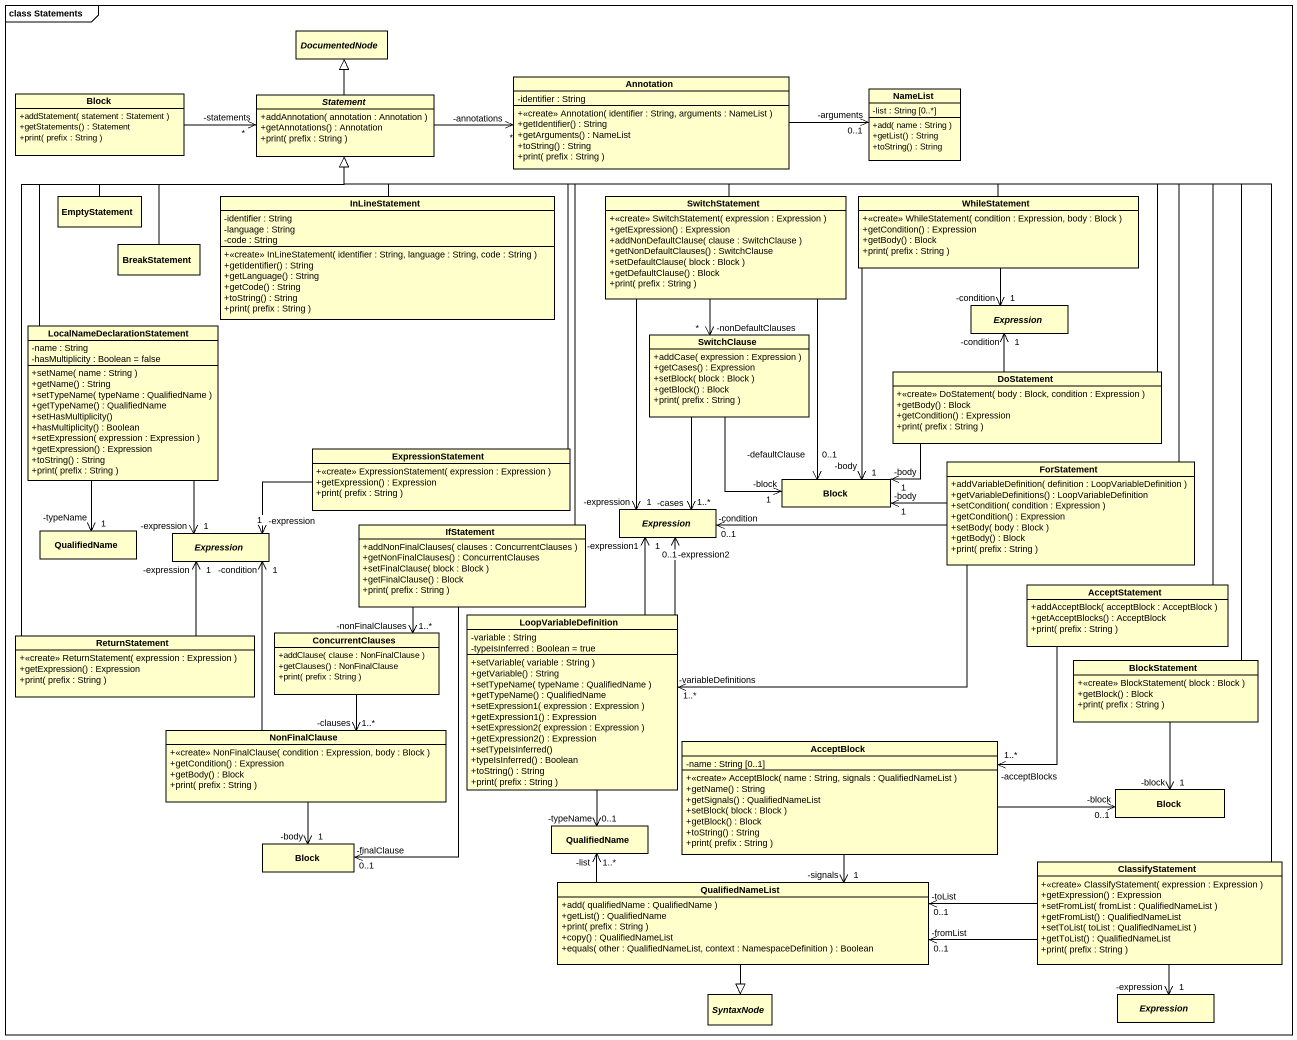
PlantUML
@startuml
mainframe class Statements
hide circle
hide empty members
skinparam classAttributeIconSize 0
abstract class DocumentedNode
class "Annotation" as Annotation_ {
  -identifier : String
  +<<create>> Annotation( identifier : String, arguments : NameList )
  +getIdentifier() : String
  +getArguments() : NameList
  +toString() : String
  +print( prefix : String )
}
class Block {
  +addStatement( statement : Statement )
  +getStatements() : Statement
  +print( prefix : String )
}
abstract class Statement {
  +addAnnotation( annotation : Annotation )
  +getAnnotations() : Annotation
  +print( prefix : String )
}
class NameList {
  -list : String [0..*]
  +add( name : String )
  +getList() : String
  +toString() : String
}
class EmptyStatement
class InLineStatement {
  -identifier : String
  -language : String
  -code : String
  +<<create>> InLineStatement( identifier : String, language : String, code : String )
  +getIdentifier() : String
  +getLanguage() : String
  +getCode() : String
  +toString() : String
  +print( prefix : String )
}
class SwitchStatement {
  +<<create>> SwitchStatement( expression : Expression )
  +getExpression() : Expression
  +addNonDefaultClause( clause : SwitchClause )
  +getNonDefaultClauses() : SwitchClause
  +setDefaultClause( block : Block )
  +getDefaultClause() : Block
  +print( prefix : String )
}
class WhileStatement {
  +<<create>> WhileStatement( condition : Expression, body : Block )
  +getCondition() : Expression
  +getBody() : Block
  +print( prefix : String )
}
class BreakStatement
abstract class Expression
class "LocalNameDeclarationStatement" as LocalNameDeclarationStatemen {
  -name : String
  -hasMultiplicity : Boolean = false
  +setName( name : String )
  +getName() : String
  +setTypeName( typeName : QualifiedName )
  +getTypeName() : QualifiedName
  +setHasMultiplicity()
  +hasMultiplicity() : Boolean
  +setExpression( expression : Expression )
  +getExpression() : Expression
  +toString() : String
  +print( prefix : String )
}
class SwitchClause {
  +addCase( expression : Expression )
  +getCases() : Expression
  +setBlock( block : Block )
  +getBlock() : Block
  +print( prefix : String )
}
class DoStatement {
  +<<create>> DoStatement( body : Block, condition : Expression )
  +getBody() : Block
  +getCondition() : Expression
  +print( prefix : String )
}
class ExpressionStatement {
  +<<create>> ExpressionStatement( expression : Expression )
  +getExpression() : Expression
  +print( prefix : String )
}
class ForStatement {
  +addVariableDefinition( definition : LoopVariableDefinition )
  +getVariableDefinitions() : LoopVariableDefinition
  +setCondition( condition : Expression )
  +getCondition() : Expression
  +setBody( body : Block )
  +getBody() : Block
  +print( prefix : String )
}
class "Block" as Block_2
class QualifiedName
abstract class "Expression" as Expression_2
class IfStatement {
  +addNonFinalClauses( clauses : ConcurrentClauses )
  +getNonFinalClauses() : ConcurrentClauses
  +setFinalClause( block : Block )
  +getFinalClause() : Block
  +print( prefix : String )
}
abstract class "Expression" as Expression_3
class LoopVariableDefinition {
  -variable : String
  -typeIsInferred : Boolean = true
  +setVariable( variable : String )
  +getVariable() : String
  +setTypeName( typeName : QualifiedName )
  +getTypeName() : QualifiedName
  +setExpression1( expression : Expression )
  +getExpression1() : Expression
  +setExpression2( expression : Expression )
  +getExpression2() : Expression
  +setTypeIsInferred()
  +typeIsInferred() : Boolean
  +toString() : String
  +print( prefix : String )
}
class AcceptStatement {
  +addAcceptBlock( acceptBlock : AcceptBlock )
  +getAcceptBlocks() : AcceptBlock
  +print( prefix : String )
}
class ReturnStatement {
  +<<create>> ReturnStatement( expression : Expression )
  +getExpression() : Expression
  +print( prefix : String )
}
class ConcurrentClauses {
  +addClause( clause : NonFinalClause )
  +getClauses() : NonFinalClause
  +print( prefix : String )
}
class BlockStatement {
  +<<create>> BlockStatement( block : Block )
  +getBlock() : Block
  +print( prefix : String )
}
class NonFinalClause {
  +<<create>> NonFinalClause( condition : Expression, body : Block )
  +getCondition() : Expression
  +getBody() : Block
  +print( prefix : String )
}
class AcceptBlock {
  -name : String [0..1]
  +<<create>> AcceptBlock( name : String, signals : QualifiedNameList )
  +getName() : String
  +getSignals() : QualifiedNameList
  +setBlock( block : Block )
  +getBlock() : Block
  +toString() : String
  +print( prefix : String )
}
class "Block" as Block_3
class "Block" as Block_4
class "QualifiedName" as QualifiedName_2
class QualifiedNameList {
  +add( qualifiedName : QualifiedName )
  +getList() : QualifiedName
  +print( prefix : String )
  +copy() : QualifiedNameList
  +equals( other : QualifiedNameList, context : NamespaceDefinition ) : Boolean
}
class ClassifyStatement {
  +<<create>> ClassifyStatement( expression : Expression )
  +getExpression() : Expression
  +setFromList( fromList : QualifiedNameList )
  +getFromList() : QualifiedNameList
  +setToList( toList : QualifiedNameList )
  +getToList() : QualifiedNameList
  +print( prefix : String )
}
abstract class SyntaxNode
abstract class "Expression" as Expression_4
Annotation_ -right-> "-arguments\n0..1" NameList
Block -right-> "-statements\n*" Statement
Statement -up-|> DocumentedNode
Statement -right-> "-annotations\n*" Annotation_
EmptyStatement -right-|> Statement
InLineStatement -up-|> Statement
SwitchStatement -left-|> Statement
SwitchStatement --> "-nonDefaultClauses\n*" SwitchClause
SwitchStatement --> "-defaultClause\n0..1" Block_2
SwitchStatement --> "-expression\n1" Expression_3
WhileStatement -left-|> Statement
WhileStatement --> "-condition\n1" Expression
WhileStatement --> "-body\n1" Block_2
BreakStatement -up-|> Statement
LocalNameDeclarationStatemen -up-|> Statement
LocalNameDeclarationStatemen --> "-typeName\n1" QualifiedName
LocalNameDeclarationStatemen --> "-expression\n1" Expression_2
SwitchClause --> "-block\n1" Block_2
SwitchClause --> "-cases\n1..*" Expression_3
DoStatement -left-|> Statement
DoStatement -up-> "-condition\n1" Expression
DoStatement -left-> "-body\n1" Block_2
ExpressionStatement -up-|> Statement
ExpressionStatement -left-> "-expression\n1" Expression_2
ForStatement -left-|> Statement
ForStatement -left-> "-body\n1" Block_2
ForStatement -left-> "-condition\n0..1" Expression_3
ForStatement -left-> "-variableDefinitions\n1..*" LoopVariableDefinition
IfStatement -up-|> Statement
IfStatement --> "-nonFinalClauses\n1..*" ConcurrentClauses
IfStatement --> "-finalClause\n0..1" Block_4
LoopVariableDefinition -up-> "-expression1\n1" Expression_3
LoopVariableDefinition -up-> "0..1\n-expression2" Expression_3
LoopVariableDefinition --> "-typeName\n0..1" QualifiedName_2
AcceptStatement -up-|> Statement
AcceptStatement --> "-acceptBlocks\n1..*" AcceptBlock
ReturnStatement -up-|> Statement
ReturnStatement -up-> "-expression\n1" Expression_2
ConcurrentClauses --> "-clauses\n1..*" NonFinalClause
BlockStatement -up-|> Statement
BlockStatement --> "-block\n1" Block_3
NonFinalClause -up-> "-condition\n1" Expression_2
NonFinalClause --> "-body\n1" Block_4
AcceptBlock -right-> "-block\n0..1" Block_3
AcceptBlock --> "-signals\n1" QualifiedNameList
QualifiedNameList -left-> "-list\n1..*" QualifiedName_2
QualifiedNameList --|> SyntaxNode
ClassifyStatement -up-|> Statement
ClassifyStatement -left-> "-fromList\n0..1" QualifiedNameList
ClassifyStatement -left-> "-toList\n0..1" QualifiedNameList
ClassifyStatement --> "-expression\n1" Expression_4
@enduml
